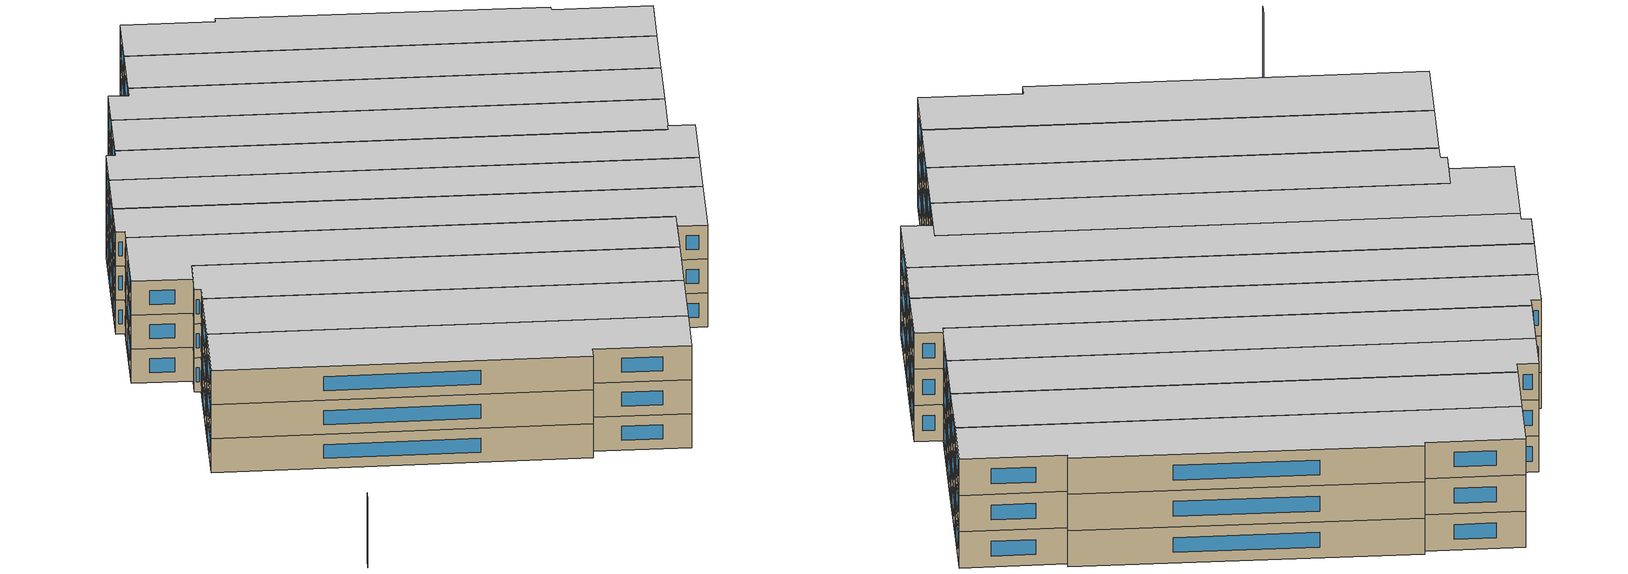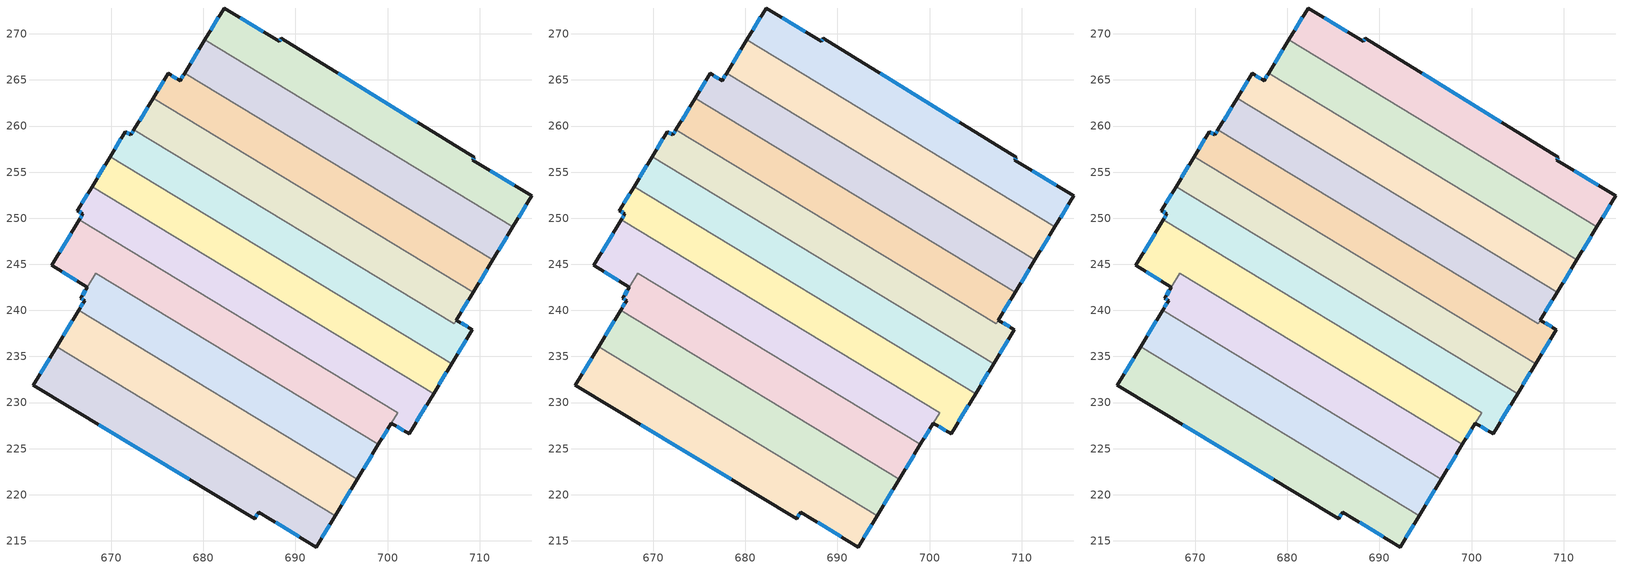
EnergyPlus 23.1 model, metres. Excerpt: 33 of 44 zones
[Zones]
74c559617f3dddeb_F0_dwelling_0
 floor ground (EU_floor_Construction): 694.32,217.71 692.27,214.32 686.02,218.11 685.57,217.38 661.57,231.89 664.08,236.05 z0
 wall outside (EU_wall_Construction): 664.08,236.05 661.57,231.89 685.57,217.38 686.02,218.11 692.27,214.32 694.32,217.71 z0:3
 wall to 74c559617f3dddeb_F0_dwelling_1 (EU_wall_Construction): 694.32,217.71 664.08,236.05 z0:3
 window (EU_Window_Construction): 668.65,227.61 678.49,221.66 / 663.34,234.82 662.31,233.12 / 692.87,215.32 693.72,216.71 / 687.86,216.99 690.42,215.44 / 685.71,217.6 685.89,217.9 z0.88:2.12
74c559617f3dddeb_F0_dwelling_1
 floor ground (EU_floor_Construction): 696.74,221.7 694.32,217.71 664.08,236.05 666.5,240.03 z0
 wall outside (EU_wall_Construction): 694.32,217.71 696.74,221.7 / 666.5,240.03 664.08,236.05 z0:3
 wall to 74c559617f3dddeb_F0_dwelling_2 (EU_wall_Construction): 696.74,221.7 666.5,240.03 z0:3
 window (EU_Window_Construction): 695.03,218.89 696.03,220.52 / 665.79,238.85 664.8,237.22 z0.88:2.12
74c559617f3dddeb_F0_dwelling_10
 floor ground (EU_floor_Construction): 709.42,256.61 709.23,256.3 715.64,252.42 713.61,249.08 680.18,269.34 682.27,272.8 688.25,269.18 688.45,269.51 z0
 wall outside (EU_wall_Construction): 713.61,249.08 715.64,252.42 709.23,256.3 709.42,256.61 688.45,269.51 688.25,269.18 682.27,272.8 680.18,269.34 z0:3
 wall to 74c559617f3dddeb_F0_dwelling_9 (EU_wall_Construction): 680.18,269.34 713.61,249.08 z0:3
 window (EU_Window_Construction): 703.24,260.41 694.64,265.7 / 709.29,256.39 709.37,256.52 / 713.75,253.56 711.12,255.16 / 714.21,250.06 715.04,251.43 / 681.65,271.78 680.79,270.37 / 686.49,270.25 684.04,271.74 / 688.39,269.41 688.31,269.28 z0.88:2.12
74c559617f3dddeb_F0_dwelling_2
 floor ground (EU_floor_Construction): 699.01,225.45 696.74,221.7 666.5,240.03 667.12,241.05 666.7,241.31 668.36,244.03 z0
 wall outside (EU_wall_Construction): 696.74,221.7 699.01,225.45 / 667.44,242.52 666.7,241.31 667.12,241.05 666.5,240.03 z0:3
 wall to 74c559617f3dddeb_F0_dwelling_3 (EU_wall_Construction): 699.01,225.45 668.36,244.03 667.44,242.52 z0:3
 window (EU_Window_Construction): 666.94,240.75 666.68,240.33 / 666.83,241.23 667,241.13 / 697.41,222.8 698.34,224.34 / 667.22,242.16 666.92,241.66 z0.88:2.12
74c559617f3dddeb_F0_dwelling_3
 floor ground (EU_floor_Construction): 701.09,228.88 699.01,225.45 668.36,244.03 667.44,242.52 663.56,244.87 666.56,249.81 z0
 wall outside (EU_wall_Construction): 666.56,249.81 663.56,244.87 667.44,242.52 / 699.01,225.45 700.42,227.77 z0:3
 wall to 74c559617f3dddeb_F0_dwelling_4 (EU_wall_Construction): 700.42,227.77 701.09,228.88 666.56,249.81 z0:3
 window (EU_Window_Construction): 664.71,244.18 666.3,243.21 / 665.68,248.35 664.45,246.33 / 699.43,226.13 700,227.09 z0.88:2.12
74c559617f3dddeb_F0_dwelling_4
 floor ground (EU_floor_Construction): 704.99,230.97 702.34,226.61 700.42,227.77 701.09,228.88 666.56,249.81 666.96,250.46 666.36,250.83 667.94,253.43 z0
 wall outside (EU_wall_Construction): 667.94,253.43 666.36,250.83 666.96,250.46 666.56,249.81 / 700.42,227.77 702.34,226.61 704.99,230.97 z0:3
 wall to 74c559617f3dddeb_F0_dwelling_5 (EU_wall_Construction): 704.99,230.97 667.94,253.43 z0:3
 window (EU_Window_Construction): 666.84,250.27 666.68,250 / 666.54,250.72 666.78,250.57 / 667.47,252.66 666.83,251.59 / 703.12,227.9 704.21,229.69 / 700.99,227.43 701.77,226.95 z0.88:2.12
74c559617f3dddeb_F0_dwelling_5
 floor ground (EU_floor_Construction): 706.96,234.23 704.99,230.97 667.94,253.43 669.91,256.68 z0
 wall outside (EU_wall_Construction): 669.91,256.68 667.94,253.43 / 704.99,230.97 706.96,234.23 z0:3
 wall to 74c559617f3dddeb_F0_dwelling_6 (EU_wall_Construction): 706.96,234.23 669.91,256.68 z0:3
 window (EU_Window_Construction): 669.33,255.72 668.52,254.39 / 705.57,231.93 706.38,233.27 z0.88:2.12
74c559617f3dddeb_F0_dwelling_6
 floor ground (EU_floor_Construction): 707.47,238.95 709.19,237.91 706.96,234.23 669.91,256.68 671.55,259.39 672.15,259.03 672.48,259.58 707.21,238.53 z0
 wall outside (EU_wall_Construction): 706.96,234.23 709.19,237.91 707.47,238.95 / 672.48,259.58 672.15,259.03 671.55,259.39 669.91,256.68 z0:3
 wall to 74c559617f3dddeb_F0_dwelling_7 (EU_wall_Construction): 707.47,238.95 707.21,238.53 672.48,259.58 z0:3
 window (EU_Window_Construction): 707.61,235.31 708.53,236.82 / 671.07,258.59 670.4,257.48 / 671.97,259.14 671.73,259.29 / 672.39,259.42 672.25,259.19 / 708.68,238.21 707.98,238.64 z0.88:2.12
74c559617f3dddeb_F0_dwelling_7
 floor ground (EU_floor_Construction): 709.31,241.97 707.21,238.53 672.48,259.58 674.57,263.03 z0
 wall outside (EU_wall_Construction): 674.57,263.03 672.48,259.58 / 707.47,238.95 709.31,241.97 z0:3
 wall to 74c559617f3dddeb_F0_dwelling_8 (EU_wall_Construction): 709.31,241.97 674.57,263.03 z0:3
 window (EU_Window_Construction): 673.96,262.01 673.1,260.6 / 708.01,239.84 708.76,241.08 z0.88:2.12
74c559617f3dddeb_F0_dwelling_8
 floor ground (EU_floor_Construction): 711.43,245.47 709.31,241.97 674.57,263.03 676.2,265.71 677.49,264.92 677.99,265.74 z0
 wall outside (EU_wall_Construction): 709.31,241.97 711.43,245.47 / 677.99,265.74 677.49,264.92 676.2,265.71 674.57,263.03 z0:3
 wall to 74c559617f3dddeb_F0_dwelling_9 (EU_wall_Construction): 711.43,245.47 677.99,265.74 z0:3
 window (EU_Window_Construction): 709.93,243.01 710.8,244.44 / 675.72,264.92 675.05,263.82 / 677.11,265.15 676.58,265.48 / 677.84,265.5 677.64,265.16 z0.88:2.12
74c559617f3dddeb_F0_dwelling_9
 floor ground (EU_floor_Construction): 713.61,249.08 711.43,245.47 677.99,265.74 680.18,269.34 z0
 wall outside (EU_wall_Construction): 680.18,269.34 677.99,265.74 / 711.43,245.47 713.61,249.08 z0:3
 window (EU_Window_Construction): 679.53,268.28 678.64,266.8 / 712.07,246.54 712.97,248.01 z0.88:2.12
74c559617f3dddeb_F1_dwelling_0
 floor to 74c559617f3dddeb_F0_dwelling_0 (EU_floor_Construction): 694.32,217.71 692.27,214.32 686.02,218.11 685.57,217.38 661.57,231.89 664.08,236.05 z3
 wall outside (EU_wall_Construction): 664.08,236.05 661.57,231.89 685.57,217.38 686.02,218.11 692.27,214.32 694.32,217.71 z3:6
 wall to 74c559617f3dddeb_F1_dwelling_1 (EU_wall_Construction): 694.32,217.71 664.08,236.05 z3:6
 window (EU_Window_Construction): 668.65,227.61 678.49,221.66 / 663.34,234.82 662.31,233.12 / 692.87,215.32 693.72,216.71 / 687.86,216.99 690.42,215.44 / 685.71,217.6 685.89,217.9 z3.88:5.12
74c559617f3dddeb_F1_dwelling_1
 floor to 74c559617f3dddeb_F0_dwelling_1 (EU_floor_Construction): 696.74,221.7 694.32,217.71 664.08,236.05 666.5,240.03 z3
 wall outside (EU_wall_Construction): 694.32,217.71 696.74,221.7 / 666.5,240.03 664.08,236.05 z3:6
 wall to 74c559617f3dddeb_F1_dwelling_2 (EU_wall_Construction): 696.74,221.7 666.5,240.03 z3:6
 window (EU_Window_Construction): 695.03,218.89 696.03,220.52 / 665.79,238.85 664.8,237.22 z3.88:5.12
74c559617f3dddeb_F1_dwelling_10
 floor to 74c559617f3dddeb_F0_dwelling_10 (EU_floor_Construction): 709.42,256.61 709.23,256.3 715.64,252.42 713.61,249.08 680.18,269.34 682.27,272.8 688.25,269.18 688.45,269.51 z3
 wall outside (EU_wall_Construction): 713.61,249.08 715.64,252.42 709.23,256.3 709.42,256.61 688.45,269.51 688.25,269.18 682.27,272.8 680.18,269.34 z3:6
 wall to 74c559617f3dddeb_F1_dwelling_9 (EU_wall_Construction): 680.18,269.34 713.61,249.08 z3:6
 window (EU_Window_Construction): 703.24,260.41 694.64,265.7 / 709.29,256.39 709.37,256.52 / 713.75,253.56 711.12,255.16 / 714.21,250.06 715.04,251.43 / 681.65,271.78 680.79,270.37 / 686.49,270.25 684.04,271.74 / 688.39,269.41 688.31,269.28 z3.88:5.12
74c559617f3dddeb_F1_dwelling_2
 floor to 74c559617f3dddeb_F0_dwelling_2 (EU_floor_Construction): 699.01,225.45 696.74,221.7 666.5,240.03 667.12,241.05 666.7,241.31 668.36,244.03 z3
 wall outside (EU_wall_Construction): 696.74,221.7 699.01,225.45 / 667.44,242.52 666.7,241.31 667.12,241.05 666.5,240.03 z3:6
 wall to 74c559617f3dddeb_F1_dwelling_3 (EU_wall_Construction): 699.01,225.45 668.36,244.03 667.44,242.52 z3:6
 window (EU_Window_Construction): 666.94,240.75 666.68,240.33 / 666.83,241.23 667,241.13 / 697.41,222.8 698.34,224.34 / 667.22,242.16 666.92,241.66 z3.88:5.12
74c559617f3dddeb_F1_dwelling_3
 floor to 74c559617f3dddeb_F0_dwelling_3 (EU_floor_Construction): 701.09,228.88 699.01,225.45 668.36,244.03 667.44,242.52 663.56,244.87 666.56,249.81 z3
 wall outside (EU_wall_Construction): 666.56,249.81 663.56,244.87 667.44,242.52 / 699.01,225.45 700.42,227.77 z3:6
 wall to 74c559617f3dddeb_F1_dwelling_4 (EU_wall_Construction): 700.42,227.77 701.09,228.88 666.56,249.81 z3:6
 window (EU_Window_Construction): 664.71,244.18 666.3,243.21 / 665.68,248.35 664.45,246.33 / 699.43,226.13 700,227.09 z3.88:5.12
74c559617f3dddeb_F1_dwelling_4
 floor to 74c559617f3dddeb_F0_dwelling_4 (EU_floor_Construction): 704.99,230.97 702.34,226.61 700.42,227.77 701.09,228.88 666.56,249.81 666.96,250.46 666.36,250.83 667.94,253.43 z3
 wall outside (EU_wall_Construction): 667.94,253.43 666.36,250.83 666.96,250.46 666.56,249.81 / 700.42,227.77 702.34,226.61 704.99,230.97 z3:6
 wall to 74c559617f3dddeb_F1_dwelling_5 (EU_wall_Construction): 704.99,230.97 667.94,253.43 z3:6
 window (EU_Window_Construction): 666.84,250.27 666.68,250 / 666.54,250.72 666.78,250.57 / 667.47,252.66 666.83,251.59 / 703.12,227.9 704.21,229.69 / 700.99,227.43 701.77,226.95 z3.88:5.12
74c559617f3dddeb_F1_dwelling_5
 floor to 74c559617f3dddeb_F0_dwelling_5 (EU_floor_Construction): 706.96,234.23 704.99,230.97 667.94,253.43 669.91,256.68 z3
 wall outside (EU_wall_Construction): 669.91,256.68 667.94,253.43 / 704.99,230.97 706.96,234.23 z3:6
 wall to 74c559617f3dddeb_F1_dwelling_6 (EU_wall_Construction): 706.96,234.23 669.91,256.68 z3:6
 window (EU_Window_Construction): 669.33,255.72 668.52,254.39 / 705.57,231.93 706.38,233.27 z3.88:5.12
74c559617f3dddeb_F1_dwelling_6
 floor to 74c559617f3dddeb_F0_dwelling_6 (EU_floor_Construction): 707.47,238.95 709.19,237.91 706.96,234.23 669.91,256.68 671.55,259.39 672.15,259.03 672.48,259.58 707.21,238.53 z3
 wall outside (EU_wall_Construction): 706.96,234.23 709.19,237.91 707.47,238.95 / 672.48,259.58 672.15,259.03 671.55,259.39 669.91,256.68 z3:6
 wall to 74c559617f3dddeb_F1_dwelling_7 (EU_wall_Construction): 707.47,238.95 707.21,238.53 672.48,259.58 z3:6
 window (EU_Window_Construction): 707.61,235.31 708.53,236.82 / 671.07,258.59 670.4,257.48 / 671.97,259.14 671.73,259.29 / 672.39,259.42 672.25,259.19 / 708.68,238.21 707.98,238.64 z3.88:5.12
74c559617f3dddeb_F1_dwelling_7
 floor to 74c559617f3dddeb_F0_dwelling_7 (EU_floor_Construction): 709.31,241.97 707.21,238.53 672.48,259.58 674.57,263.03 z3
 wall outside (EU_wall_Construction): 674.57,263.03 672.48,259.58 / 707.47,238.95 709.31,241.97 z3:6
 wall to 74c559617f3dddeb_F1_dwelling_8 (EU_wall_Construction): 709.31,241.97 674.57,263.03 z3:6
 window (EU_Window_Construction): 673.96,262.01 673.1,260.6 / 708.01,239.84 708.76,241.08 z3.88:5.12
74c559617f3dddeb_F1_dwelling_8
 floor to 74c559617f3dddeb_F0_dwelling_8 (EU_floor_Construction): 711.43,245.47 709.31,241.97 674.57,263.03 676.2,265.71 677.49,264.92 677.99,265.74 z3
 wall outside (EU_wall_Construction): 709.31,241.97 711.43,245.47 / 677.99,265.74 677.49,264.92 676.2,265.71 674.57,263.03 z3:6
 wall to 74c559617f3dddeb_F1_dwelling_9 (EU_wall_Construction): 711.43,245.47 677.99,265.74 z3:6
 window (EU_Window_Construction): 709.93,243.01 710.8,244.44 / 675.72,264.92 675.05,263.82 / 677.11,265.15 676.58,265.48 / 677.84,265.5 677.64,265.16 z3.88:5.12
74c559617f3dddeb_F1_dwelling_9
 floor to 74c559617f3dddeb_F0_dwelling_9 (EU_floor_Construction): 713.61,249.08 711.43,245.47 677.99,265.74 680.18,269.34 z3
 wall outside (EU_wall_Construction): 680.18,269.34 677.99,265.74 / 711.43,245.47 713.61,249.08 z3:6
 window (EU_Window_Construction): 679.53,268.28 678.64,266.8 / 712.07,246.54 712.97,248.01 z3.88:5.12
74c559617f3dddeb_F2_dwelling_0
 floor to 74c559617f3dddeb_F1_dwelling_0 (EU_floor_Construction): 694.32,217.71 692.27,214.32 686.02,218.11 685.57,217.38 661.57,231.89 664.08,236.05 z6
 wall outside (EU_wall_Construction): 664.08,236.05 661.57,231.89 685.57,217.38 686.02,218.11 692.27,214.32 694.32,217.71 z6:9
 wall to 74c559617f3dddeb_F2_dwelling_1 (EU_wall_Construction): 694.32,217.71 664.08,236.05 z6:9
 window (EU_Window_Construction): 668.65,227.61 678.49,221.66 / 663.34,234.82 662.31,233.12 / 692.87,215.32 693.72,216.71 / 687.86,216.99 690.42,215.44 / 685.71,217.6 685.89,217.9 z6.88:8.12
 ceiling to 74c559617f3dddeb_F3_dwelling_0 (EU_floor_Construction): 692.27,214.32 694.32,217.71 664.08,236.05 661.57,231.89 685.57,217.38 686.02,218.11 z9
74c559617f3dddeb_F2_dwelling_1
 floor to 74c559617f3dddeb_F1_dwelling_1 (EU_floor_Construction): 696.74,221.7 694.32,217.71 664.08,236.05 666.5,240.03 z6
 wall outside (EU_wall_Construction): 694.32,217.71 696.74,221.7 / 666.5,240.03 664.08,236.05 z6:9
 wall to 74c559617f3dddeb_F2_dwelling_2 (EU_wall_Construction): 696.74,221.7 666.5,240.03 z6:9
 window (EU_Window_Construction): 695.03,218.89 696.03,220.52 / 665.79,238.85 664.8,237.22 z6.88:8.12
 ceiling to 74c559617f3dddeb_F3_dwelling_1 (EU_floor_Construction): 694.32,217.71 696.74,221.7 666.5,240.03 664.08,236.05 z9
74c559617f3dddeb_F2_dwelling_10
 floor to 74c559617f3dddeb_F1_dwelling_10 (EU_floor_Construction): 709.42,256.61 709.23,256.3 715.64,252.42 713.61,249.08 680.18,269.34 682.27,272.8 688.25,269.18 688.45,269.51 z6
 wall outside (EU_wall_Construction): 713.61,249.08 715.64,252.42 709.23,256.3 709.42,256.61 688.45,269.51 688.25,269.18 682.27,272.8 680.18,269.34 z6:9
 wall to 74c559617f3dddeb_F2_dwelling_9 (EU_wall_Construction): 680.18,269.34 713.61,249.08 z6:9
 window (EU_Window_Construction): 703.24,260.41 694.64,265.7 / 709.29,256.39 709.37,256.52 / 713.75,253.56 711.12,255.16 / 714.21,250.06 715.04,251.43 / 681.65,271.78 680.79,270.37 / 686.49,270.25 684.04,271.74 / 688.39,269.41 688.31,269.28 z6.88:8.12
 ceiling to 74c559617f3dddeb_F3_dwelling_10 (EU_floor_Construction): 713.61,249.08 715.64,252.42 709.23,256.3 709.42,256.61 688.45,269.51 688.25,269.18 682.27,272.8 680.18,269.34 z9
74c559617f3dddeb_F2_dwelling_2
 floor to 74c559617f3dddeb_F1_dwelling_2 (EU_floor_Construction): 699.01,225.45 696.74,221.7 666.5,240.03 667.12,241.05 666.7,241.31 668.36,244.03 z6
 wall outside (EU_wall_Construction): 696.74,221.7 699.01,225.45 / 667.44,242.52 666.7,241.31 667.12,241.05 666.5,240.03 z6:9
 wall to 74c559617f3dddeb_F2_dwelling_3 (EU_wall_Construction): 699.01,225.45 668.36,244.03 667.44,242.52 z6:9
 window (EU_Window_Construction): 666.94,240.75 666.68,240.33 / 666.83,241.23 667,241.13 / 697.41,222.8 698.34,224.34 / 667.22,242.16 666.92,241.66 z6.88:8.12
 ceiling to 74c559617f3dddeb_F3_dwelling_2 (EU_floor_Construction): 696.74,221.7 699.01,225.45 668.36,244.03 666.7,241.31 667.12,241.05 666.5,240.03 z9
74c559617f3dddeb_F2_dwelling_3
 floor to 74c559617f3dddeb_F1_dwelling_3 (EU_floor_Construction): 701.09,228.88 699.01,225.45 668.36,244.03 667.44,242.52 663.56,244.87 666.56,249.81 z6
 wall outside (EU_wall_Construction): 666.56,249.81 663.56,244.87 667.44,242.52 / 699.01,225.45 700.42,227.77 z6:9
 wall to 74c559617f3dddeb_F2_dwelling_4 (EU_wall_Construction): 700.42,227.77 701.09,228.88 666.56,249.81 z6:9
 window (EU_Window_Construction): 664.71,244.18 666.3,243.21 / 665.68,248.35 664.45,246.33 / 699.43,226.13 700,227.09 z6.88:8.12
 ceiling to 74c559617f3dddeb_F3_dwelling_3 (EU_floor_Construction): 699.01,225.45 701.09,228.88 666.56,249.81 663.56,244.87 667.44,242.52 668.36,244.03 z9
74c559617f3dddeb_F2_dwelling_4
 floor to 74c559617f3dddeb_F1_dwelling_4 (EU_floor_Construction): 704.99,230.97 702.34,226.61 700.42,227.77 701.09,228.88 666.56,249.81 666.96,250.46 666.36,250.83 667.94,253.43 z6
 wall outside (EU_wall_Construction): 667.94,253.43 666.36,250.83 666.96,250.46 666.56,249.81 / 700.42,227.77 702.34,226.61 704.99,230.97 z6:9
 wall to 74c559617f3dddeb_F2_dwelling_5 (EU_wall_Construction): 704.99,230.97 667.94,253.43 z6:9
 window (EU_Window_Construction): 666.84,250.27 666.68,250 / 666.54,250.72 666.78,250.57 / 667.47,252.66 666.83,251.59 / 703.12,227.9 704.21,229.69 / 700.99,227.43 701.77,226.95 z6.88:8.12
 ceiling to 74c559617f3dddeb_F3_dwelling_4 (EU_floor_Construction): 702.34,226.61 704.99,230.97 667.94,253.43 666.36,250.83 666.96,250.46 666.56,249.81 701.09,228.88 700.42,227.77 z9
74c559617f3dddeb_F2_dwelling_5
 floor to 74c559617f3dddeb_F1_dwelling_5 (EU_floor_Construction): 706.96,234.23 704.99,230.97 667.94,253.43 669.91,256.68 z6
 wall outside (EU_wall_Construction): 669.91,256.68 667.94,253.43 / 704.99,230.97 706.96,234.23 z6:9
 wall to 74c559617f3dddeb_F2_dwelling_6 (EU_wall_Construction): 706.96,234.23 669.91,256.68 z6:9
 window (EU_Window_Construction): 669.33,255.72 668.52,254.39 / 705.57,231.93 706.38,233.27 z6.88:8.12
 ceiling to 74c559617f3dddeb_F3_dwelling_5 (EU_floor_Construction): 704.99,230.97 706.96,234.23 669.91,256.68 667.94,253.43 z9
74c559617f3dddeb_F2_dwelling_6
 floor to 74c559617f3dddeb_F1_dwelling_6 (EU_floor_Construction): 707.47,238.95 709.19,237.91 706.96,234.23 669.91,256.68 671.55,259.39 672.15,259.03 672.48,259.58 707.21,238.53 z6
 wall outside (EU_wall_Construction): 706.96,234.23 709.19,237.91 707.47,238.95 / 672.48,259.58 672.15,259.03 671.55,259.39 669.91,256.68 z6:9
 wall to 74c559617f3dddeb_F2_dwelling_7 (EU_wall_Construction): 707.47,238.95 707.21,238.53 672.48,259.58 z6:9
 window (EU_Window_Construction): 707.61,235.31 708.53,236.82 / 671.07,258.59 670.4,257.48 / 671.97,259.14 671.73,259.29 / 672.39,259.42 672.25,259.19 / 708.68,238.21 707.98,238.64 z6.88:8.12
 ceiling to 74c559617f3dddeb_F3_dwelling_6 (EU_floor_Construction): 706.96,234.23 709.19,237.91 707.47,238.95 707.21,238.53 672.48,259.58 672.15,259.03 671.55,259.39 669.91,256.68 z9
74c559617f3dddeb_F2_dwelling_7
 floor to 74c559617f3dddeb_F1_dwelling_7 (EU_floor_Construction): 709.31,241.97 707.21,238.53 672.48,259.58 674.57,263.03 z6
 wall outside (EU_wall_Construction): 674.57,263.03 672.48,259.58 / 707.47,238.95 709.31,241.97 z6:9
 wall to 74c559617f3dddeb_F2_dwelling_8 (EU_wall_Construction): 709.31,241.97 674.57,263.03 z6:9
 window (EU_Window_Construction): 673.96,262.01 673.1,260.6 / 708.01,239.84 708.76,241.08 z6.88:8.12
 ceiling to 74c559617f3dddeb_F3_dwelling_7 (EU_floor_Construction): 707.21,238.53 709.31,241.97 674.57,263.03 672.48,259.58 z9
74c559617f3dddeb_F2_dwelling_8
 floor to 74c559617f3dddeb_F1_dwelling_8 (EU_floor_Construction): 711.43,245.47 709.31,241.97 674.57,263.03 676.2,265.71 677.49,264.92 677.99,265.74 z6
 wall outside (EU_wall_Construction): 709.31,241.97 711.43,245.47 / 677.99,265.74 677.49,264.92 676.2,265.71 674.57,263.03 z6:9
 wall to 74c559617f3dddeb_F2_dwelling_9 (EU_wall_Construction): 711.43,245.47 677.99,265.74 z6:9
 window (EU_Window_Construction): 709.93,243.01 710.8,244.44 / 675.72,264.92 675.05,263.82 / 677.11,265.15 676.58,265.48 / 677.84,265.5 677.64,265.16 z6.88:8.12
 ceiling to 74c559617f3dddeb_F3_dwelling_8 (EU_floor_Construction): 709.31,241.97 711.43,245.47 677.99,265.74 677.49,264.92 676.2,265.71 674.57,263.03 z9
74c559617f3dddeb_F2_dwelling_9
 floor to 74c559617f3dddeb_F1_dwelling_9 (EU_floor_Construction): 713.61,249.08 711.43,245.47 677.99,265.74 680.18,269.34 z6
 wall outside (EU_wall_Construction): 680.18,269.34 677.99,265.74 / 711.43,245.47 713.61,249.08 z6:9
 window (EU_Window_Construction): 679.53,268.28 678.64,266.8 / 712.07,246.54 712.97,248.01 z6.88:8.12
 ceiling to 74c559617f3dddeb_F3_dwelling_9 (EU_floor_Construction): 711.43,245.47 713.61,249.08 680.18,269.34 677.99,265.74 z9
shading: 663.76,215.08 664.26,215.89 z0:6
[Building]
EU S2 Campaign: North Axis=0; Terrain=City; Solar Distribution=FullExterior
[Site:Location]
Montreal-Trudeau.Intl.AP: Latitude=45.4667; Longitude=-73.75; Time Zone=-5; Elevation=36
[SizingPeriod:WeatherFileDays]
AnnualSizingPeriod: Begin Month=1; Begin Day of Month=1; End Month=12; End Day of Month=31; Day of Week for Start Day=Monday; Use Weather File Daylight Saving Period=No; Use Weather File Rain and Snow Indicators=No
[MATERIAL]
EU_InternalMass_Material: Roughness=MediumRough; Thickness=0.1; Conductivity=1; Density=1800; Specific Heat=900; Thermal Absorptance=0.9; Solar Absorptance=0.7; Visible Absorptance=0.7
[MATERIAL:NOMASS] Roughness=MediumRough; Thermal Absorptance=0.9; Solar Absorptance=0.7; Visible Absorptance=0.7
Name | Thermal Resistance
EU_wall_NoMass | 1.609
EU_floor_NoMass | 1.35572
[WINDOWMATERIAL:SIMPLEGLAZINGSYSTEM]
EU_Window_SimpleGlazing: UFactor=2.99806; Solar Heat Gain Coefficient=0.8; Visible Transmittance=0.8
[CONSTRUCTION]
EU_wall_Construction: EU_wall_NoMass
EU_floor_Construction: EU_floor_NoMass
EU_Window_Construction: EU_Window_SimpleGlazing
EU_InternalMass_Construction: EU_InternalMass_Material
[ZONE] Type=1; Multiplier=1; Ceiling Height=autocalculate; Floor Area=autocalculate; Part of Total Floor Area=Yes
Name | Volume
74c559617f3dddeb_F0_dwelling_0; 74c559617f3dddeb_F1_dwelling_0; 74c559617f3dddeb_F2_dwelling_0 | 494.139
74c559617f3dddeb_F0_dwelling_1; 74c559617f3dddeb_F1_dwelling_1; 74c559617f3dddeb_F2_dwelling_1 | 494.101
74c559617f3dddeb_F0_dwelling_10; 74c559617f3dddeb_F1_dwelling_10; 74c559617f3dddeb_F2_dwelling_10 | 494.128
74c559617f3dddeb_F0_dwelling_2; 74c559617f3dddeb_F1_dwelling_2; 74c559617f3dddeb_F2_dwelling_2 | 470.048
74c559617f3dddeb_F0_dwelling_3; 74c559617f3dddeb_F1_dwelling_3; 74c559617f3dddeb_F2_dwelling_3 | 509.461
74c559617f3dddeb_F0_dwelling_4; 74c559617f3dddeb_F1_dwelling_4; 74c559617f3dddeb_F2_dwelling_4 | 502.818
74c559617f3dddeb_F0_dwelling_5; 74c559617f3dddeb_F1_dwelling_5; 74c559617f3dddeb_F2_dwelling_5 | 494.156
74c559617f3dddeb_F0_dwelling_6; 74c559617f3dddeb_F1_dwelling_6; 74c559617f3dddeb_F2_dwelling_6 | 497.016
74c559617f3dddeb_F0_dwelling_7 | 491.243
74c559617f3dddeb_F1_dwelling_7; 74c559617f3dddeb_F2_dwelling_7 | 491.183
74c559617f3dddeb_F0_dwelling_8; 74c559617f3dddeb_F1_dwelling_8; 74c559617f3dddeb_F2_dwelling_8 | 494.12
74c559617f3dddeb_F0_dwelling_9; 74c559617f3dddeb_F1_dwelling_9; 74c559617f3dddeb_F2_dwelling_9 | 494.149
[INTERNALMASS] Construction=EU_InternalMass_Construction
Name | Zone or ZoneList | Surface Area
74c559617f3dddeb_F0_dwelling_0_EU_InternalMass | 74c559617f3dddeb_F0_dwelling_0 | 164.713
74c559617f3dddeb_F0_dwelling_1_EU_InternalMass | 74c559617f3dddeb_F0_dwelling_1 | 164.7
74c559617f3dddeb_F0_dwelling_2_EU_InternalMass | 74c559617f3dddeb_F0_dwelling_2 | 156.692
74c559617f3dddeb_F0_dwelling_3_EU_InternalMass | 74c559617f3dddeb_F0_dwelling_3 | 169.811
74c559617f3dddeb_F0_dwelling_4_EU_InternalMass | 74c559617f3dddeb_F0_dwelling_4 | 167.605
74c559617f3dddeb_F0_dwelling_5_EU_InternalMass | 74c559617f3dddeb_F0_dwelling_5 | 164.719
74c559617f3dddeb_F0_dwelling_6_EU_InternalMass | 74c559617f3dddeb_F0_dwelling_6 | 165.672
74c559617f3dddeb_F0_dwelling_7_EU_InternalMass | 74c559617f3dddeb_F0_dwelling_7 | 163.738
74c559617f3dddeb_F0_dwelling_8_EU_InternalMass | 74c559617f3dddeb_F0_dwelling_8 | 164.707
74c559617f3dddeb_F0_dwelling_9_EU_InternalMass | 74c559617f3dddeb_F0_dwelling_9 | 164.716
74c559617f3dddeb_F0_dwelling_10_EU_InternalMass | 74c559617f3dddeb_F0_dwelling_10 | 164.71
74c559617f3dddeb_F1_dwelling_0_EU_InternalMass | 74c559617f3dddeb_F1_dwelling_0 | 164.713
74c559617f3dddeb_F1_dwelling_1_EU_InternalMass | 74c559617f3dddeb_F1_dwelling_1 | 164.7
74c559617f3dddeb_F1_dwelling_2_EU_InternalMass | 74c559617f3dddeb_F1_dwelling_2 | 156.692
74c559617f3dddeb_F1_dwelling_3_EU_InternalMass | 74c559617f3dddeb_F1_dwelling_3 | 169.811
74c559617f3dddeb_F1_dwelling_4_EU_InternalMass | 74c559617f3dddeb_F1_dwelling_4 | 167.605
74c559617f3dddeb_F1_dwelling_5_EU_InternalMass | 74c559617f3dddeb_F1_dwelling_5 | 164.719
74c559617f3dddeb_F1_dwelling_6_EU_InternalMass | 74c559617f3dddeb_F1_dwelling_6 | 165.672
74c559617f3dddeb_F1_dwelling_7_EU_InternalMass | 74c559617f3dddeb_F1_dwelling_7 | 163.738
74c559617f3dddeb_F1_dwelling_8_EU_InternalMass | 74c559617f3dddeb_F1_dwelling_8 | 164.707
74c559617f3dddeb_F1_dwelling_9_EU_InternalMass | 74c559617f3dddeb_F1_dwelling_9 | 164.716
74c559617f3dddeb_F1_dwelling_10_EU_InternalMass | 74c559617f3dddeb_F1_dwelling_10 | 164.71
74c559617f3dddeb_F2_dwelling_0_EU_InternalMass | 74c559617f3dddeb_F2_dwelling_0 | 164.713
74c559617f3dddeb_F2_dwelling_1_EU_InternalMass | 74c559617f3dddeb_F2_dwelling_1 | 164.7
74c559617f3dddeb_F2_dwelling_2_EU_InternalMass | 74c559617f3dddeb_F2_dwelling_2 | 156.692
74c559617f3dddeb_F2_dwelling_3_EU_InternalMass | 74c559617f3dddeb_F2_dwelling_3 | 169.811
74c559617f3dddeb_F2_dwelling_4_EU_InternalMass | 74c559617f3dddeb_F2_dwelling_4 | 167.605
74c559617f3dddeb_F2_dwelling_5_EU_InternalMass | 74c559617f3dddeb_F2_dwelling_5 | 164.719
74c559617f3dddeb_F2_dwelling_6_EU_InternalMass | 74c559617f3dddeb_F2_dwelling_6 | 165.672
74c559617f3dddeb_F2_dwelling_7_EU_InternalMass | 74c559617f3dddeb_F2_dwelling_7 | 163.738
74c559617f3dddeb_F2_dwelling_8_EU_InternalMass | 74c559617f3dddeb_F2_dwelling_8 | 164.707
74c559617f3dddeb_F2_dwelling_9_EU_InternalMass | 74c559617f3dddeb_F2_dwelling_9 | 164.716
74c559617f3dddeb_F2_dwelling_10_EU_InternalMass | 74c559617f3dddeb_F2_dwelling_10 | 164.71
[OTHEREQUIPMENT] Fuel Type=Electricity; Design Level Calculation Method=Watts/Area; Power per Zone Floor Area=1; Fraction Latent=0; Fraction Radiant=0; Fraction Lost=0; Carbon Dioxide Generation Rate=0; EndUse Subcategory=EU_Step8_InternalGains
Name | Zone or ZoneList or Space or SpaceList | Schedule
EU_Step8_InternalGain_74c559617f3dddeb_F0_dwelling_0_f000 | 74c559617f3dddeb_F0_dwelling_0 | EU_Step8_GainSchedule_74c559617f3dddeb_F0_dwelling_0_f000
EU_Step8_InternalGain_74c559617f3dddeb_F0_dwelling_1_f000 | 74c559617f3dddeb_F0_dwelling_1 | EU_Step8_GainSchedule_74c559617f3dddeb_F0_dwelling_1_f000
EU_Step8_InternalGain_74c559617f3dddeb_F0_dwelling_2_f000 | 74c559617f3dddeb_F0_dwelling_2 | EU_Step8_GainSchedule_74c559617f3dddeb_F0_dwelling_2_f000
EU_Step8_InternalGain_74c559617f3dddeb_F0_dwelling_3_f000 | 74c559617f3dddeb_F0_dwelling_3 | EU_Step8_GainSchedule_74c559617f3dddeb_F0_dwelling_3_f000
EU_Step8_InternalGain_74c559617f3dddeb_F0_dwelling_4_f000 | 74c559617f3dddeb_F0_dwelling_4 | EU_Step8_GainSchedule_74c559617f3dddeb_F0_dwelling_4_f000
EU_Step8_InternalGain_74c559617f3dddeb_F0_dwelling_5_f000 | 74c559617f3dddeb_F0_dwelling_5 | EU_Step8_GainSchedule_74c559617f3dddeb_F0_dwelling_5_f000
EU_Step8_InternalGain_74c559617f3dddeb_F0_dwelling_6_f000 | 74c559617f3dddeb_F0_dwelling_6 | EU_Step8_GainSchedule_74c559617f3dddeb_F0_dwelling_6_f000
EU_Step8_InternalGain_74c559617f3dddeb_F0_dwelling_7_f000 | 74c559617f3dddeb_F0_dwelling_7 | EU_Step8_GainSchedule_74c559617f3dddeb_F0_dwelling_7_f000
EU_Step8_InternalGain_74c559617f3dddeb_F0_dwelling_8_f000 | 74c559617f3dddeb_F0_dwelling_8 | EU_Step8_GainSchedule_74c559617f3dddeb_F0_dwelling_8_f000
EU_Step8_InternalGain_74c559617f3dddeb_F0_dwelling_9_f000 | 74c559617f3dddeb_F0_dwelling_9 | EU_Step8_GainSchedule_74c559617f3dddeb_F0_dwelling_9_f000
EU_Step8_InternalGain_74c559617f3dddeb_F0_dwelling_10_f000 | 74c559617f3dddeb_F0_dwelling_10 | EU_Step8_GainSchedule_74c559617f3dddeb_F0_dwelling_10_f000
EU_Step8_InternalGain_74c559617f3dddeb_F1_dwelling_0_f000 | 74c559617f3dddeb_F1_dwelling_0 | EU_Step8_GainSchedule_74c559617f3dddeb_F1_dwelling_0_f000
EU_Step8_InternalGain_74c559617f3dddeb_F1_dwelling_1_f000 | 74c559617f3dddeb_F1_dwelling_1 | EU_Step8_GainSchedule_74c559617f3dddeb_F1_dwelling_1_f000
EU_Step8_InternalGain_74c559617f3dddeb_F1_dwelling_2_f000 | 74c559617f3dddeb_F1_dwelling_2 | EU_Step8_GainSchedule_74c559617f3dddeb_F1_dwelling_2_f000
EU_Step8_InternalGain_74c559617f3dddeb_F1_dwelling_3_f000 | 74c559617f3dddeb_F1_dwelling_3 | EU_Step8_GainSchedule_74c559617f3dddeb_F1_dwelling_3_f000
EU_Step8_InternalGain_74c559617f3dddeb_F1_dwelling_4_f000 | 74c559617f3dddeb_F1_dwelling_4 | EU_Step8_GainSchedule_74c559617f3dddeb_F1_dwelling_4_f000
EU_Step8_InternalGain_74c559617f3dddeb_F1_dwelling_5_f000 | 74c559617f3dddeb_F1_dwelling_5 | EU_Step8_GainSchedule_74c559617f3dddeb_F1_dwelling_5_f000
EU_Step8_InternalGain_74c559617f3dddeb_F1_dwelling_6_f000 | 74c559617f3dddeb_F1_dwelling_6 | EU_Step8_GainSchedule_74c559617f3dddeb_F1_dwelling_6_f000
EU_Step8_InternalGain_74c559617f3dddeb_F1_dwelling_7_f000 | 74c559617f3dddeb_F1_dwelling_7 | EU_Step8_GainSchedule_74c559617f3dddeb_F1_dwelling_7_f000
EU_Step8_InternalGain_74c559617f3dddeb_F1_dwelling_8_f000 | 74c559617f3dddeb_F1_dwelling_8 | EU_Step8_GainSchedule_74c559617f3dddeb_F1_dwelling_8_f000
EU_Step8_InternalGain_74c559617f3dddeb_F1_dwelling_9_f000 | 74c559617f3dddeb_F1_dwelling_9 | EU_Step8_GainSchedule_74c559617f3dddeb_F1_dwelling_9_f000
EU_Step8_InternalGain_74c559617f3dddeb_F1_dwelling_10_f000 | 74c559617f3dddeb_F1_dwelling_10 | EU_Step8_GainSchedule_74c559617f3dddeb_F1_dwelling_10_f000
EU_Step8_InternalGain_74c559617f3dddeb_F2_dwelling_0_f000 | 74c559617f3dddeb_F2_dwelling_0 | EU_Step8_GainSchedule_74c559617f3dddeb_F2_dwelling_0_f000
EU_Step8_InternalGain_74c559617f3dddeb_F2_dwelling_1_f000 | 74c559617f3dddeb_F2_dwelling_1 | EU_Step8_GainSchedule_74c559617f3dddeb_F2_dwelling_1_f000
EU_Step8_InternalGain_74c559617f3dddeb_F2_dwelling_2_f000 | 74c559617f3dddeb_F2_dwelling_2 | EU_Step8_GainSchedule_74c559617f3dddeb_F2_dwelling_2_f000
EU_Step8_InternalGain_74c559617f3dddeb_F2_dwelling_3_f000 | 74c559617f3dddeb_F2_dwelling_3 | EU_Step8_GainSchedule_74c559617f3dddeb_F2_dwelling_3_f000
EU_Step8_InternalGain_74c559617f3dddeb_F2_dwelling_4_f000 | 74c559617f3dddeb_F2_dwelling_4 | EU_Step8_GainSchedule_74c559617f3dddeb_F2_dwelling_4_f000
EU_Step8_InternalGain_74c559617f3dddeb_F2_dwelling_5_f000 | 74c559617f3dddeb_F2_dwelling_5 | EU_Step8_GainSchedule_74c559617f3dddeb_F2_dwelling_5_f000
EU_Step8_InternalGain_74c559617f3dddeb_F2_dwelling_6_f000 | 74c559617f3dddeb_F2_dwelling_6 | EU_Step8_GainSchedule_74c559617f3dddeb_F2_dwelling_6_f000
EU_Step8_InternalGain_74c559617f3dddeb_F2_dwelling_7_f000 | 74c559617f3dddeb_F2_dwelling_7 | EU_Step8_GainSchedule_74c559617f3dddeb_F2_dwelling_7_f000
EU_Step8_InternalGain_74c559617f3dddeb_F2_dwelling_8_f000 | 74c559617f3dddeb_F2_dwelling_8 | EU_Step8_GainSchedule_74c559617f3dddeb_F2_dwelling_8_f000
EU_Step8_InternalGain_74c559617f3dddeb_F2_dwelling_9_f000 | 74c559617f3dddeb_F2_dwelling_9 | EU_Step8_GainSchedule_74c559617f3dddeb_F2_dwelling_9_f000
EU_Step8_InternalGain_74c559617f3dddeb_F2_dwelling_10_f000 | 74c559617f3dddeb_F2_dwelling_10 | EU_Step8_GainSchedule_74c559617f3dddeb_F2_dwelling_10_f000
[ZONEVENTILATION:DESIGNFLOWRATE] Schedule=EU_AlwaysOn; Design Flow Rate Calculation Method=AirChanges/Hour; Air Changes per Hour=0.684414; Ventilation Type=Natural; Fan Pressure Rise=0; Fan Total Efficiency=1; Constant Term Coefficient=1; Temperature Term Coefficient=0; Velocity Term Coefficient=0; Velocity Squared Term Coefficient=0; Minimum Indoor Temperature=-100; Maximum Indoor Temperature=100; Delta Temperature=-100; Minimum Outdoor Temperature=-100; Maximum Outdoor Temperature=100; Maximum Wind Speed=40
Name | Zone or ZoneList or Space or SpaceList
EU_ConstantAir_74c559617f3dddeb_F0_dwelling_0 | 74c559617f3dddeb_F0_dwelling_0
EU_ConstantAir_74c559617f3dddeb_F0_dwelling_1 | 74c559617f3dddeb_F0_dwelling_1
EU_ConstantAir_74c559617f3dddeb_F0_dwelling_2 | 74c559617f3dddeb_F0_dwelling_2
EU_ConstantAir_74c559617f3dddeb_F0_dwelling_3 | 74c559617f3dddeb_F0_dwelling_3
EU_ConstantAir_74c559617f3dddeb_F0_dwelling_4 | 74c559617f3dddeb_F0_dwelling_4
EU_ConstantAir_74c559617f3dddeb_F0_dwelling_5 | 74c559617f3dddeb_F0_dwelling_5
EU_ConstantAir_74c559617f3dddeb_F0_dwelling_6 | 74c559617f3dddeb_F0_dwelling_6
EU_ConstantAir_74c559617f3dddeb_F0_dwelling_7 | 74c559617f3dddeb_F0_dwelling_7
EU_ConstantAir_74c559617f3dddeb_F0_dwelling_8 | 74c559617f3dddeb_F0_dwelling_8
EU_ConstantAir_74c559617f3dddeb_F0_dwelling_9 | 74c559617f3dddeb_F0_dwelling_9
EU_ConstantAir_74c559617f3dddeb_F0_dwelling_10 | 74c559617f3dddeb_F0_dwelling_10
EU_ConstantAir_74c559617f3dddeb_F1_dwelling_0 | 74c559617f3dddeb_F1_dwelling_0
EU_ConstantAir_74c559617f3dddeb_F1_dwelling_1 | 74c559617f3dddeb_F1_dwelling_1
EU_ConstantAir_74c559617f3dddeb_F1_dwelling_2 | 74c559617f3dddeb_F1_dwelling_2
EU_ConstantAir_74c559617f3dddeb_F1_dwelling_3 | 74c559617f3dddeb_F1_dwelling_3
EU_ConstantAir_74c559617f3dddeb_F1_dwelling_4 | 74c559617f3dddeb_F1_dwelling_4
EU_ConstantAir_74c559617f3dddeb_F1_dwelling_5 | 74c559617f3dddeb_F1_dwelling_5
EU_ConstantAir_74c559617f3dddeb_F1_dwelling_6 | 74c559617f3dddeb_F1_dwelling_6
EU_ConstantAir_74c559617f3dddeb_F1_dwelling_7 | 74c559617f3dddeb_F1_dwelling_7
EU_ConstantAir_74c559617f3dddeb_F1_dwelling_8 | 74c559617f3dddeb_F1_dwelling_8
EU_ConstantAir_74c559617f3dddeb_F1_dwelling_9 | 74c559617f3dddeb_F1_dwelling_9
EU_ConstantAir_74c559617f3dddeb_F1_dwelling_10 | 74c559617f3dddeb_F1_dwelling_10
EU_ConstantAir_74c559617f3dddeb_F2_dwelling_0 | 74c559617f3dddeb_F2_dwelling_0
EU_ConstantAir_74c559617f3dddeb_F2_dwelling_1 | 74c559617f3dddeb_F2_dwelling_1
EU_ConstantAir_74c559617f3dddeb_F2_dwelling_2 | 74c559617f3dddeb_F2_dwelling_2
EU_ConstantAir_74c559617f3dddeb_F2_dwelling_3 | 74c559617f3dddeb_F2_dwelling_3
EU_ConstantAir_74c559617f3dddeb_F2_dwelling_4 | 74c559617f3dddeb_F2_dwelling_4
EU_ConstantAir_74c559617f3dddeb_F2_dwelling_5 | 74c559617f3dddeb_F2_dwelling_5
EU_ConstantAir_74c559617f3dddeb_F2_dwelling_6 | 74c559617f3dddeb_F2_dwelling_6
EU_ConstantAir_74c559617f3dddeb_F2_dwelling_7 | 74c559617f3dddeb_F2_dwelling_7
EU_ConstantAir_74c559617f3dddeb_F2_dwelling_8 | 74c559617f3dddeb_F2_dwelling_8
EU_ConstantAir_74c559617f3dddeb_F2_dwelling_9 | 74c559617f3dddeb_F2_dwelling_9
EU_ConstantAir_74c559617f3dddeb_F2_dwelling_10 | 74c559617f3dddeb_F2_dwelling_10
[HVACTEMPLATE:THERMOSTAT] Constant Heating Setpoint=20; Constant Cooling Setpoint=50
EU_HeatOnly_74c559617f3dddeb_F0_dwelling_0; EU_HeatOnly_74c559617f3dddeb_F0_dwelling_1; EU_HeatOnly_74c559617f3dddeb_F0_dwelling_2; EU_HeatOnly_74c559617f3dddeb_F0_dwelling_3; EU_HeatOnly_74c559617f3dddeb_F0_dwelling_4; EU_HeatOnly_74c559617f3dddeb_F0_dwelling_5; EU_HeatOnly_74c559617f3dddeb_F0_dwelling_6; EU_HeatOnly_74c559617f3dddeb_F0_dwelling_7; EU_HeatOnly_74c559617f3dddeb_F0_dwelling_8; EU_HeatOnly_74c559617f3dddeb_F0_dwelling_9; EU_HeatOnly_74c559617f3dddeb_F0_dwelling_10; EU_HeatOnly_74c559617f3dddeb_F1_dwelling_0; EU_HeatOnly_74c559617f3dddeb_F1_dwelling_1; EU_HeatOnly_74c559617f3dddeb_F1_dwelling_2; EU_HeatOnly_74c559617f3dddeb_F1_dwelling_3; EU_HeatOnly_74c559617f3dddeb_F1_dwelling_4; EU_HeatOnly_74c559617f3dddeb_F1_dwelling_5; EU_HeatOnly_74c559617f3dddeb_F1_dwelling_6; EU_HeatOnly_74c559617f3dddeb_F1_dwelling_7; EU_HeatOnly_74c559617f3dddeb_F1_dwelling_8; EU_HeatOnly_74c559617f3dddeb_F1_dwelling_9; EU_HeatOnly_74c559617f3dddeb_F1_dwelling_10; EU_HeatOnly_74c559617f3dddeb_F2_dwelling_0; EU_HeatOnly_74c559617f3dddeb_F2_dwelling_1; EU_HeatOnly_74c559617f3dddeb_F2_dwelling_2; EU_HeatOnly_74c559617f3dddeb_F2_dwelling_3; EU_HeatOnly_74c559617f3dddeb_F2_dwelling_4; EU_HeatOnly_74c559617f3dddeb_F2_dwelling_5; EU_HeatOnly_74c559617f3dddeb_F2_dwelling_6; EU_HeatOnly_74c559617f3dddeb_F2_dwelling_7; EU_HeatOnly_74c559617f3dddeb_F2_dwelling_8; EU_HeatOnly_74c559617f3dddeb_F2_dwelling_9; EU_HeatOnly_74c559617f3dddeb_F2_dwelling_10; EU_HeatOnly_74c559617f3dddeb_F3_dwelling_0; EU_HeatOnly_74c559617f3dddeb_F3_dwelling_1; EU_HeatOnly_74c559617f3dddeb_F3_dwelling_2; EU_HeatOnly_74c559617f3dddeb_F3_dwelling_3; EU_HeatOnly_74c559617f3dddeb_F3_dwelling_4; EU_HeatOnly_74c559617f3dddeb_F3_dwelling_5
[HVACTEMPLATE:ZONE:IDEALLOADSAIRSYSTEM] System Availability Schedule=EU_AlwaysOn; Maximum Heating Supply Air Temperature=50; Minimum Cooling Supply Air Temperature=13; Maximum Heating Supply Air Humidity Ratio=0.0156; Minimum Cooling Supply Air Humidity Ratio=0.0077; Heating Limit=NoLimit; Cooling Limit=NoLimit; Heating Availability Schedule=EU_AlwaysOn; Cooling Availability Schedule=EU_CoolingOff; Dehumidification Control Type=ConstantSensibleHeatRatio; Cooling Sensible Heat Ratio=0.7; Dehumidification Setpoint=60; Humidification Control Type=None; Humidification Setpoint=30; Outdoor Air Method=None; Outdoor Air Flow Rate per Person=0.00944; Outdoor Air Flow Rate per Zone Floor Area=0; Outdoor Air Flow Rate per Zone=0; Demand Controlled Ventilation Type=None; Outdoor Air Economizer Type=NoEconomizer; Heat Recovery Type=None; Sensible Heat Recovery Effectiveness=0.7; Latent Heat Recovery Effectiveness=0.65
Name | Template Thermostat
74c559617f3dddeb_F0_dwelling_0 | EU_HeatOnly_74c559617f3dddeb_F0_dwelling_0
74c559617f3dddeb_F0_dwelling_1 | EU_HeatOnly_74c559617f3dddeb_F0_dwelling_1
74c559617f3dddeb_F0_dwelling_2 | EU_HeatOnly_74c559617f3dddeb_F0_dwelling_2
74c559617f3dddeb_F0_dwelling_3 | EU_HeatOnly_74c559617f3dddeb_F0_dwelling_3
74c559617f3dddeb_F0_dwelling_4 | EU_HeatOnly_74c559617f3dddeb_F0_dwelling_4
74c559617f3dddeb_F0_dwelling_5 | EU_HeatOnly_74c559617f3dddeb_F0_dwelling_5
74c559617f3dddeb_F0_dwelling_6 | EU_HeatOnly_74c559617f3dddeb_F0_dwelling_6
74c559617f3dddeb_F0_dwelling_7 | EU_HeatOnly_74c559617f3dddeb_F0_dwelling_7
74c559617f3dddeb_F0_dwelling_8 | EU_HeatOnly_74c559617f3dddeb_F0_dwelling_8
74c559617f3dddeb_F0_dwelling_9 | EU_HeatOnly_74c559617f3dddeb_F0_dwelling_9
74c559617f3dddeb_F0_dwelling_10 | EU_HeatOnly_74c559617f3dddeb_F0_dwelling_10
74c559617f3dddeb_F1_dwelling_0 | EU_HeatOnly_74c559617f3dddeb_F1_dwelling_0
74c559617f3dddeb_F1_dwelling_1 | EU_HeatOnly_74c559617f3dddeb_F1_dwelling_1
74c559617f3dddeb_F1_dwelling_2 | EU_HeatOnly_74c559617f3dddeb_F1_dwelling_2
74c559617f3dddeb_F1_dwelling_3 | EU_HeatOnly_74c559617f3dddeb_F1_dwelling_3
74c559617f3dddeb_F1_dwelling_4 | EU_HeatOnly_74c559617f3dddeb_F1_dwelling_4
74c559617f3dddeb_F1_dwelling_5 | EU_HeatOnly_74c559617f3dddeb_F1_dwelling_5
74c559617f3dddeb_F1_dwelling_6 | EU_HeatOnly_74c559617f3dddeb_F1_dwelling_6
74c559617f3dddeb_F1_dwelling_7 | EU_HeatOnly_74c559617f3dddeb_F1_dwelling_7
74c559617f3dddeb_F1_dwelling_8 | EU_HeatOnly_74c559617f3dddeb_F1_dwelling_8
74c559617f3dddeb_F1_dwelling_9 | EU_HeatOnly_74c559617f3dddeb_F1_dwelling_9
74c559617f3dddeb_F1_dwelling_10 | EU_HeatOnly_74c559617f3dddeb_F1_dwelling_10
74c559617f3dddeb_F2_dwelling_0 | EU_HeatOnly_74c559617f3dddeb_F2_dwelling_0
74c559617f3dddeb_F2_dwelling_1 | EU_HeatOnly_74c559617f3dddeb_F2_dwelling_1
74c559617f3dddeb_F2_dwelling_2 | EU_HeatOnly_74c559617f3dddeb_F2_dwelling_2
74c559617f3dddeb_F2_dwelling_3 | EU_HeatOnly_74c559617f3dddeb_F2_dwelling_3
74c559617f3dddeb_F2_dwelling_4 | EU_HeatOnly_74c559617f3dddeb_F2_dwelling_4
74c559617f3dddeb_F2_dwelling_5 | EU_HeatOnly_74c559617f3dddeb_F2_dwelling_5
74c559617f3dddeb_F2_dwelling_6 | EU_HeatOnly_74c559617f3dddeb_F2_dwelling_6
74c559617f3dddeb_F2_dwelling_7 | EU_HeatOnly_74c559617f3dddeb_F2_dwelling_7
74c559617f3dddeb_F2_dwelling_8 | EU_HeatOnly_74c559617f3dddeb_F2_dwelling_8
74c559617f3dddeb_F2_dwelling_9 | EU_HeatOnly_74c559617f3dddeb_F2_dwelling_9
74c559617f3dddeb_F2_dwelling_10 | EU_HeatOnly_74c559617f3dddeb_F2_dwelling_10
[SIZING:ZONE] Zone Cooling Design Supply Air Temperature Input Method=SupplyAirTemperature; Zone Cooling Design Supply Air Temperature=13; Zone Heating Design Supply Air Temperature Input Method=SupplyAirTemperature; Zone Heating Design Supply Air Temperature=50; Zone Cooling Design Supply Air Humidity Ratio=0.008; Zone Heating Design Supply Air Humidity Ratio=0.008; Cooling Design Air Flow Method=DesignDay; Cooling Design Air Flow Rate=0; Cooling Minimum Air Flow per Zone Floor Area=0.000762; Cooling Minimum Air Flow=0; Cooling Minimum Air Flow Fraction=0.2; Heating Design Air Flow Method=DesignDay; Heating Design Air Flow Rate=0; Heating Maximum Air Flow per Zone Floor Area=0.002032; Heating Maximum Air Flow=0.141576; Heating Maximum Air Flow Fraction=0.3; Account for Dedicated Outdoor Air System=No; Dedicated Outdoor Air System Control Strategy=NeutralSupplyAir; Dedicated Outdoor Air Low Setpoint Temperature for Design=autosize; Dedicated Outdoor Air High Setpoint Temperature for Design=autosize; Zone Load Sizing Method=Sensible Load Only No Latent Load; Zone Latent Cooling Design Supply Air Humidity Ratio Input Method=HumidityRatioDifference; Zone Cooling Design Supply Air Humidity Ratio Difference=0.005; Zone Latent Heating Design Supply Air Humidity Ratio Input Method=HumidityRatioDifference; Zone Humidification Design Supply Air Humidity Ratio Difference=0.005
74c559617f3dddeb_F0_dwelling_0; 74c559617f3dddeb_F0_dwelling_1; 74c559617f3dddeb_F0_dwelling_2; 74c559617f3dddeb_F0_dwelling_3; 74c559617f3dddeb_F0_dwelling_4; 74c559617f3dddeb_F0_dwelling_5; 74c559617f3dddeb_F0_dwelling_6; 74c559617f3dddeb_F0_dwelling_7; 74c559617f3dddeb_F0_dwelling_8; 74c559617f3dddeb_F0_dwelling_9; 74c559617f3dddeb_F0_dwelling_10; 74c559617f3dddeb_F1_dwelling_0; 74c559617f3dddeb_F1_dwelling_1; 74c559617f3dddeb_F1_dwelling_2; 74c559617f3dddeb_F1_dwelling_3; 74c559617f3dddeb_F1_dwelling_4; 74c559617f3dddeb_F1_dwelling_5; 74c559617f3dddeb_F1_dwelling_6; 74c559617f3dddeb_F1_dwelling_7; 74c559617f3dddeb_F1_dwelling_8; 74c559617f3dddeb_F1_dwelling_9; 74c559617f3dddeb_F1_dwelling_10; 74c559617f3dddeb_F2_dwelling_0; 74c559617f3dddeb_F2_dwelling_1; 74c559617f3dddeb_F2_dwelling_2; 74c559617f3dddeb_F2_dwelling_3; 74c559617f3dddeb_F2_dwelling_4; 74c559617f3dddeb_F2_dwelling_5; 74c559617f3dddeb_F2_dwelling_6; 74c559617f3dddeb_F2_dwelling_7; 74c559617f3dddeb_F2_dwelling_8; 74c559617f3dddeb_F2_dwelling_9; 74c559617f3dddeb_F2_dwelling_10
[SCHEDULE:CONSTANT]
Name | Hourly Value
EU_AlwaysOn | 1
EU_CoolingOff | 0
[SCHEDULE:FILE] Column Number=1; Rows to Skip at Top=0; Number of Hours of Data=8760; Column Separator=Comma; Interpolate to Timestep=No; Minutes per Item=60; Adjust Schedule for Daylight Savings=Yes
Name | File
EU_Step8_GainSchedule_74c559617f3dddeb_F0_dwelling_0_f000 | ../../schedules/74c559617f3dddeb/74c559617f3dddeb_F0_dwelling_0_f000_gain.csv
EU_Step8_GainSchedule_74c559617f3dddeb_F0_dwelling_1_f000 | ../../schedules/74c559617f3dddeb/74c559617f3dddeb_F0_dwelling_1_f000_gain.csv
EU_Step8_GainSchedule_74c559617f3dddeb_F0_dwelling_2_f000 | ../../schedules/74c559617f3dddeb/74c559617f3dddeb_F0_dwelling_2_f000_gain.csv
EU_Step8_GainSchedule_74c559617f3dddeb_F0_dwelling_3_f000 | ../../schedules/74c559617f3dddeb/74c559617f3dddeb_F0_dwelling_3_f000_gain.csv
EU_Step8_GainSchedule_74c559617f3dddeb_F0_dwelling_4_f000 | ../../schedules/74c559617f3dddeb/74c559617f3dddeb_F0_dwelling_4_f000_gain.csv
EU_Step8_GainSchedule_74c559617f3dddeb_F0_dwelling_5_f000 | ../../schedules/74c559617f3dddeb/74c559617f3dddeb_F0_dwelling_5_f000_gain.csv
EU_Step8_GainSchedule_74c559617f3dddeb_F0_dwelling_6_f000 | ../../schedules/74c559617f3dddeb/74c559617f3dddeb_F0_dwelling_6_f000_gain.csv
EU_Step8_GainSchedule_74c559617f3dddeb_F0_dwelling_7_f000 | ../../schedules/74c559617f3dddeb/74c559617f3dddeb_F0_dwelling_7_f000_gain.csv
EU_Step8_GainSchedule_74c559617f3dddeb_F0_dwelling_8_f000 | ../../schedules/74c559617f3dddeb/74c559617f3dddeb_F0_dwelling_8_f000_gain.csv
EU_Step8_GainSchedule_74c559617f3dddeb_F0_dwelling_9_f000 | ../../schedules/74c559617f3dddeb/74c559617f3dddeb_F0_dwelling_9_f000_gain.csv
EU_Step8_GainSchedule_74c559617f3dddeb_F0_dwelling_10_f000 | ../../schedules/74c559617f3dddeb/74c559617f3dddeb_F0_dwelling_10_f000_gain.csv
EU_Step8_GainSchedule_74c559617f3dddeb_F1_dwelling_0_f000 | ../../schedules/74c559617f3dddeb/74c559617f3dddeb_F1_dwelling_0_f000_gain.csv
EU_Step8_GainSchedule_74c559617f3dddeb_F1_dwelling_1_f000 | ../../schedules/74c559617f3dddeb/74c559617f3dddeb_F1_dwelling_1_f000_gain.csv
EU_Step8_GainSchedule_74c559617f3dddeb_F1_dwelling_2_f000 | ../../schedules/74c559617f3dddeb/74c559617f3dddeb_F1_dwelling_2_f000_gain.csv
EU_Step8_GainSchedule_74c559617f3dddeb_F1_dwelling_3_f000 | ../../schedules/74c559617f3dddeb/74c559617f3dddeb_F1_dwelling_3_f000_gain.csv
EU_Step8_GainSchedule_74c559617f3dddeb_F1_dwelling_4_f000 | ../../schedules/74c559617f3dddeb/74c559617f3dddeb_F1_dwelling_4_f000_gain.csv
EU_Step8_GainSchedule_74c559617f3dddeb_F1_dwelling_5_f000 | ../../schedules/74c559617f3dddeb/74c559617f3dddeb_F1_dwelling_5_f000_gain.csv
EU_Step8_GainSchedule_74c559617f3dddeb_F1_dwelling_6_f000 | ../../schedules/74c559617f3dddeb/74c559617f3dddeb_F1_dwelling_6_f000_gain.csv
EU_Step8_GainSchedule_74c559617f3dddeb_F1_dwelling_7_f000 | ../../schedules/74c559617f3dddeb/74c559617f3dddeb_F1_dwelling_7_f000_gain.csv
EU_Step8_GainSchedule_74c559617f3dddeb_F1_dwelling_8_f000 | ../../schedules/74c559617f3dddeb/74c559617f3dddeb_F1_dwelling_8_f000_gain.csv
EU_Step8_GainSchedule_74c559617f3dddeb_F1_dwelling_9_f000 | ../../schedules/74c559617f3dddeb/74c559617f3dddeb_F1_dwelling_9_f000_gain.csv
EU_Step8_GainSchedule_74c559617f3dddeb_F1_dwelling_10_f000 | ../../schedules/74c559617f3dddeb/74c559617f3dddeb_F1_dwelling_10_f000_gain.csv
EU_Step8_GainSchedule_74c559617f3dddeb_F2_dwelling_0_f000 | ../../schedules/74c559617f3dddeb/74c559617f3dddeb_F2_dwelling_0_f000_gain.csv
EU_Step8_GainSchedule_74c559617f3dddeb_F2_dwelling_1_f000 | ../../schedules/74c559617f3dddeb/74c559617f3dddeb_F2_dwelling_1_f000_gain.csv
EU_Step8_GainSchedule_74c559617f3dddeb_F2_dwelling_2_f000 | ../../schedules/74c559617f3dddeb/74c559617f3dddeb_F2_dwelling_2_f000_gain.csv
EU_Step8_GainSchedule_74c559617f3dddeb_F2_dwelling_3_f000 | ../../schedules/74c559617f3dddeb/74c559617f3dddeb_F2_dwelling_3_f000_gain.csv
EU_Step8_GainSchedule_74c559617f3dddeb_F2_dwelling_4_f000 | ../../schedules/74c559617f3dddeb/74c559617f3dddeb_F2_dwelling_4_f000_gain.csv
EU_Step8_GainSchedule_74c559617f3dddeb_F2_dwelling_5_f000 | ../../schedules/74c559617f3dddeb/74c559617f3dddeb_F2_dwelling_5_f000_gain.csv
EU_Step8_GainSchedule_74c559617f3dddeb_F2_dwelling_6_f000 | ../../schedules/74c559617f3dddeb/74c559617f3dddeb_F2_dwelling_6_f000_gain.csv
EU_Step8_GainSchedule_74c559617f3dddeb_F2_dwelling_7_f000 | ../../schedules/74c559617f3dddeb/74c559617f3dddeb_F2_dwelling_7_f000_gain.csv
EU_Step8_GainSchedule_74c559617f3dddeb_F2_dwelling_8_f000 | ../../schedules/74c559617f3dddeb/74c559617f3dddeb_F2_dwelling_8_f000_gain.csv
EU_Step8_GainSchedule_74c559617f3dddeb_F2_dwelling_9_f000 | ../../schedules/74c559617f3dddeb/74c559617f3dddeb_F2_dwelling_9_f000_gain.csv
EU_Step8_GainSchedule_74c559617f3dddeb_F2_dwelling_10_f000 | ../../schedules/74c559617f3dddeb/74c559617f3dddeb_F2_dwelling_10_f000_gain.csv
